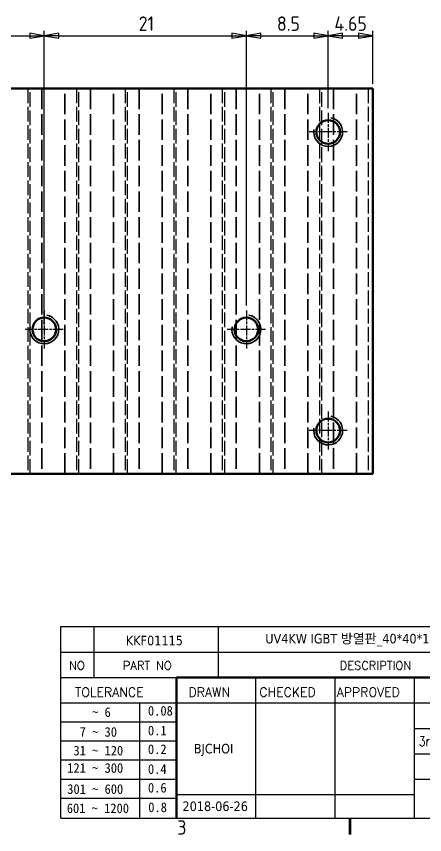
# Model space of a CAD drawing. Header units: millimetres. Extents: x 0 to 210, y 0 to 149.
# Drawn here: x 105.4 to 147.8, y 3.3 to 88.3 of the extents above; entities that cross this region are included whole.
import ezdxf
from ezdxf.enums import TextEntityAlignment as Align

# ---------------------------------------------------------------- set-up
doc = ezdxf.new("R2010")
doc.units = ezdxf.units.MM
doc.header["$LTSCALE"] = 0.5
doc.linetypes.add('CHAIN', pattern=[0.35429999999999995, 0.2362, -0.0295, 0.0591, -0.0295])
doc.linetypes.add('DASHED', pattern=[0.2067, 0.1654, -0.0413])
doc.layers.get('0').update_dxf_attribs({"lineweight": 25})
for name, color, linetype, lineweight in [('가려진 것(ISO)', 5, 'DASHED', 35), ('가려진 좁은 것(ISO)', 5, 'DASHED', 25), ('가시적인 것(ISO)', 7, 'Continuous', 50), ('가시적인 좁은 것(ISO)', 1, 'Continuous', 35), ('경계(ISO)', 7, 'Continuous', 70), ('제목(ISO)', 5, 'Continuous', 50), ('중심 표식(ISO)', 1, 'Continuous', 25), ('치수(ISO)', 7, 'Continuous', 25), ('해치(ISO)', 1, 'Continuous', 18)]:
    doc.layers.add(name, color=color, linetype=linetype, lineweight=lineweight)
doc.styles.add('HAN_291', font='')
doc.styles.add('HAN_370', font='', dxfattribs={"width": 2})
doc.styles.add('ISO ProportionalPSTEK', font='isocp.shx')
doc.styles.add('RC_284', font='ROMANC.shx')
doc.styles.add('RC_287', font='ROMANC.shx')
doc.styles.add('RC_292', font='ROMANC.shx')
doc.styles.add('ROMANT_294', font='romant.shx')
doc.styles.add('텍스트 스타일333', font='ROMANC.shx', dxfattribs={"width": 0.800000011920929})
doc.styles.add('텍스트 스타일359', font='tahoma.ttf')
doc.styles.get('HAN_291').set_extended_font_data('GulimChe')
doc.styles.get('HAN_370').set_extended_font_data('GulimChe')
doc.dimstyles.new('PSTEK', dxfattribs={"dimscale": 0.5, "dimtxt": 3, "dimasz": 3, "dimexe": 1, "dimexo": 1, "dimgap": 1, "dimtad": 1, "dimrnd": 1e-08, "dimdsep": 46, "dimtxsty": 'ISO ProportionalPSTEK', "dimblk": 'Filled-1', "dimcen": 0.09, "dimdle": 10, "dimclrd": 3, "dimclre": 3, "dimclrt": 1, "dimadec": 1, "dimazin": 2, "dimtfac": 1, "dimtmove": 0, "dimatfit": 3, "dimfxl": 0, "dimtolj": 1, "dimlwd": -1, "dimlwe": -1, "dimarcsym": 0})

# ---------------------------------------------------------------- blocks, each defined once
blk = doc.blocks.new('경계 Default Border')
at = {"layer": '경계(ISO)'}
blk.add_line((280, 10), (280, 6.599999666213989), dxfattribs=at)
at = {"layer": '경계(ISO)', "color": 1, "insert": (244.1685395229535, 6.57139439638704), "char_height": 3.00000011920929, "attachment_point": 7, "style": 'ISO ProportionalPSTEK'}
blk.add_mtext('3', dxfattribs=at)
blk = doc.blocks.new('제목 블록 PSTEK')
for color, points in [(252, [(317.2195697678507, 17.0593801673321), (322.0326348870767, 21.62682475217465), (322.2781991042243, 21.94392121864296), (317.0471853425802, 16.97985676345368), (318.7512090904202, 16.1899260703855), (316.0018030350395, 12.71868385740789), (316.3356552234328, 13.00206718743325), (318.9235935156908, 16.2694494742633)]), (5, [(321.6183518841322, 17.4193704504104), (319.5281351041078, 18.24969419629727), (322.4505835294948, 22.02344462252142), (317.2195697678507, 17.0593801673321), (318.9235935156908, 16.2694494742633), (316.1741874603099, 12.79820726128571)]), (1, [(324.4839107253602, 19.60711530335299), (325.2419748254881, 19.60711530335299), (325.2419748254881, 20.25857663940324), (321.2266040451076, 20.25857663940324), (321.2266040451076, 19.60711530335299), (321.9846681452406, 19.60711530335299), (321.9846681452406, 15.3430047401139), (324.4839107253602, 15.3430047401139)]), (252, [(321.9846681452406, 19.60711530335299), (321.4042753185749, 19.60711530335299), (321.4042753185749, 19.45905590879572), (321.9846681452406, 19.45905590879572)]), (252, [(324.6615819988275, 19.45905590879572), (325.4196460989604, 19.45905590879572), (325.4196460989604, 20.11051724484596), (325.2419748254881, 20.11051724484596), (325.2419748254881, 19.60711530335299), (324.4839107253602, 19.60711530335299), (324.4839107253602, 15.3430047401139), (322.1623394187076, 15.3430047401139), (322.1623394187076, 15.19494534555726), (324.6615819988275, 15.19494534555726)]), (1, [(329.2277337269622, 20.25857663940324), (325.65654113025, 20.25857663940324), (325.65654113025, 15.3430047401139), (329.3580259941756, 15.3430047401139), (329.3580259941756, 15.9944660761648), (328.1137701654877, 15.9944660761648), (328.1137701654877, 17.56360607323003), (329.2277337269622, 17.56360607323003), (329.2277337269622, 18.25543873810179), (328.1137701654877, 18.25543873810179), (328.1137701654877, 19.60711530335299), (329.2277337269622, 19.60711530335299)]), (252, [(328.2914414389548, 19.45905590879572), (329.4054050004294, 19.45905590879572), (329.4054050004294, 20.11051724484596), (329.2277337269622, 20.11051724484596), (329.2277337269622, 19.60711530335299), (328.1137701654877, 19.60711530335299), (328.1137701654877, 18.25543873810179), (328.2914414389548, 18.25543873810179)]), (1, [(332.3312149849806, 20.25857663940324), (329.8592894925411, 20.25857663940324), (329.8592894925411, 15.3430047401139), (332.3312149849806, 15.3430047401139), (332.3312149849806, 17.4318630164523), (333.0701931098801, 15.3430047401139), (335.4855464857051, 15.3430047401139), (334.2514536401189, 19.30614745124769), (335.4379594596742, 20.25857663940324), (334.3071782107978, 20.25857663940324), (332.3312149849806, 18.99741471888304)]), (252, [(332.5088862584528, 20.1105172448466), (332.3312149849806, 20.1105172448466), (332.3312149849806, 18.99741471888368), (332.5088862584528, 19.11081371413894)]), (252, [(335.6156307331414, 20.11051724484596), (335.2535118015555, 20.11051724484596), (334.2514536401189, 19.30614745124769), (335.4855464857051, 15.3430047401139), (333.1954852176545, 15.3430047401139), (333.2478643833523, 15.19494534555726), (335.6632177591723, 15.19494534555726), (334.4291249135862, 19.15808805669106)]), (252, [(328.2914414389548, 17.41554667867274), (329.4054050004294, 17.41554667867274), (329.4054050004294, 18.10737934354514), (329.2277337269622, 18.10737934354514), (329.2277337269622, 17.56360607323003), (328.1137701654877, 17.56360607323003), (328.1137701654877, 15.9944660761648), (328.2914414389548, 15.9944660761648)]), (252, [(332.5088862584528, 16.92964231796647), (332.3312149849806, 17.43186301645164), (332.3312149849806, 15.3430047401139), (330.0369607660135, 15.3430047401139), (330.0369607660135, 15.19494534555726), (332.5088862584528, 15.19494534555726)]), (252, [(329.5356972676428, 15.8464066816075), (329.3580259941756, 15.8464066816075), (329.3580259941756, 15.3430047401139), (325.8342124037171, 15.3430047401139), (325.8342124037171, 15.19494534555726), (329.5356972676428, 15.19494534555726)])]:
    blk.add_hatch(color=color).paths.add_polyline_path(points)
h = blk.add_hatch(color=1)
edge = h.paths.add_edge_path(flags=0)
edge.add_line((314.2242174273352, 19.60711530335299), (314.2242174273352, 17.00126995915134))
edge.add_line((314.2242174273352, 17.00126995915134), (314.3485873187598, 17.00126995915134))
edge.add_arc((314.3485873187598, 17.6527312952023), 0.6514613360509371, 270, 360)
edge.add_line((315.0000486548106, 17.6527312952023), (315.0000486548106, 18.95565396730211))
edge.add_arc((314.3485873187598, 18.95565396730212), 0.6514613360508712, 0, 90)
edge.add_line((314.3485873187598, 19.60711530335299), (314.2242174273352, 19.60711530335299))
edge = h.paths.add_edge_path()
edge.add_arc((314.9847713324306, 18.28938669179658), 1.969189947606664, 269.9999999999959, 450)
edge.add_line((314.9847713324306, 20.25857663940318), (311.7664314776902, 20.25857663940324))
edge.add_line((311.7664314776902, 20.25857663940324), (311.7664314776902, 15.3430047401139))
edge.add_line((311.7664314776902, 15.3430047401139), (314.2242174273352, 15.3430047401139))
edge.add_line((314.2242174273352, 15.3430047401139), (314.2242174273352, 16.32019674418991))
edge.add_line((314.2242174273352, 16.32019674418991), (314.9847713324307, 16.32019674418991))
h = blk.add_hatch(color=252)
edge = h.paths.add_edge_path()
edge.add_arc((314.9847713324309, 18.28938669179657), 1.969189947606666, 270, 406.8278729790604)
edge.add_arc((315.1624426058984, 18.1413272972396), 1.969189947606962, -90, 53.560984836317004, ccw=False)
edge.add_line((315.1624426058984, 16.17213734963263), (314.4018887008024, 16.17213734963263))
edge.add_line((314.4018887008024, 16.17213734963263), (314.4018887008024, 15.19494534555726))
edge.add_line((314.4018887008024, 15.19494534555726), (311.9441027511573, 15.19494534555726))
edge.add_line((311.9441027511573, 15.19494534555726), (311.9441027511573, 15.3430047401139))
edge.add_line((311.9441027511573, 15.3430047401139), (314.2242174273352, 15.3430047401139))
edge.add_line((314.2242174273352, 15.3430047401139), (314.2242174273352, 16.32019674418991))
edge.add_line((314.2242174273352, 16.32019674418991), (314.9847713324309, 16.32019674418991))
h = blk.add_hatch(color=252)
edge = h.paths.add_edge_path()
edge.add_line((314.4018887008024, 19.45905590879572), (314.5262585922315, 19.45905590879572))
edge.add_arc((314.5262585922314, 18.80759457274939), 0.6514613360463194, 60.4189348879147, 90.00000000000318, ccw=False)
edge.add_arc((314.3485873187602, 18.95565396730057), 0.6514613360524251, 39.96992292766206, 90.00000000009999)
edge.add_line((314.3485873187591, 19.60711530335307), (314.2242174273352, 19.60711530335298))
edge.add_line((314.2242174273352, 19.60711530335299), (314.2242174273352, 17.00126995915134))
edge.add_line((314.2242174273352, 17.00126995915134), (314.3485873187591, 17.00126995915134))
edge.add_arc((314.3485873187568, 17.652731295233), 0.6514613360816299, 270.0000000002, 274.6930825552478)
edge.add_line((314.4018887008024, 17.0034541317032), (314.4018887008024, 19.45905590879572))
at = {"layer": '해치(ISO)'}
h = blk.add_hatch(color=140, dxfattribs=at)
edge = h.paths.add_edge_path()
edge.add_ellipse((330.3660919371412, 20.15576403068321), major_axis=(9.100907360794343, 0), ratio=0.4069904968023172, start_angle=301.3098473703837, end_angle=507.7436900681698)
edge.add_ellipse((331.5340919371412, 20.4634168429492), major_axis=(-9.82350664112931, 0), ratio=0.3942600559756514, start_angle=111.51207141178469, end_angle=334.47025347086895, ccw=False)
edge.add_line((335.1363447531188, 16.8601935978785), (335.0955236905705, 16.99119398620872))
at = {"color": 180}
for p, q in [((182.475792979055, 11.79100474011392), (182.4757929790549, 51.56524660363496)), ((182.4757929790549, 51.56524660363496), (372.4757929537551, 51.56524660363496)), ((189.2651435055721, 51.56524660363496), (189.2651435055722, 41.00524660363494)), ((215.2152739891528, 41.00524660363494), (215.2152739891528, 51.56524660363496)), ((280.8758854511282, 51.56524660363496), (280.8758854511282, 41.00524660363494)), ((310.0881549537552, 51.56524660363496), (310.0881549537553, 41.00524660363494)), ((316.9044520275131, 51.56524660363496), (316.9044520275127, 41.00524660363494)), ((338.4566026226726, 51.56524660363496), (338.4566026226727, 41.00524660363494)), ((372.4757929537551, 51.56524660363496), (372.4757929537551, 11.79100474011389)), ((182.475792979055, 46.2852466036349), (372.4757929537551, 46.28524660363492)), ((182.475792979055, 41.00524660363493), (206.451475290024, 41.00524660363493)), ((222.9401812389276, 11.79100474011392), (222.9401812389276, 41.00524660363494)), ((239.4288871878316, 11.79100474011392), (239.4288871878316, 41.00524660363494)), ((255.9175931367356, 11.79100474011392), (255.9175931367356, 41.00524660363494)), ((268.6918866058747, 41.00524660363494), (268.6918866058747, 30.44524660363498)), ((280.8758854511282, 41.00524660363494), (280.8758854511282, 25.16524660363502)), ((310.088154953755, 41.00524660363494), (310.088154953755, 11.79100474011392)), ((182.475792979055, 35.72524660363497), (206.451475290024, 35.72524660363497)), ((198.8621818849491, 12.02524660363491), (198.8621818849491, 35.72524660363497)), ((206.451475290024, 35.72524660363497), (372.4757929537551, 35.72524660363497)), ((182.475792979055, 31.77524660363492), (206.451475290024, 31.77524660363492)), ((255.917593136736, 30.44524660363498), (372.4757929537552, 30.44524660363501)), ((182.475792979055, 27.82524660363487), (206.451475290024, 27.82524660363487)), ((182.475792979055, 23.87524660363505), (206.451475290024, 23.87524660363505)), ((255.9175931367359, 25.16524660363502), (372.4757929537552, 25.165246603635)), ((268.6918866058744, 25.16524660363502), (268.6918866058744, 11.79100474011392)), ((182.475792979055, 19.92524660363478), (206.451475290024, 19.92524660363478)), ((255.9175931367359, 19.88524660363481), (310.0881549537553, 19.88524660363481)), ((182.475792979055, 15.97524660363496), (206.451475290024, 15.97524660363496)), ((206.451475290024, 16.74100474011396), (255.9175931367359, 16.74100474011396)), ((182.475792979055, 11.79100474011392), (372.4757929537551, 11.79100474011389))]:
    blk.add_line(p, q, dxfattribs=at)
at = {"color": 7, "linetype": 'Continuous', "lineweight": 25}
blk.add_line((182.4771903250938, 46.27967054998719), (231.7273669611342, 46.27967054998717), dxfattribs=at)
at = {"color": 7, "lineweight": 50}
for p, q in [((206.4514752900237, 11.79100474011392), (206.4514752900237, 41.00524660363494)), ((206.451475290024, 41.00524660363494), (372.4757929537551, 41.00524660363496))]:
    blk.add_line(p, q, dxfattribs=at)
at = {"color": 7}
for p, q in [((322.2781991042243, 21.94392121864296), (317.0471853425802, 16.97985676345368)), ((322.4505835294948, 22.02344462252142), (317.2195697678507, 17.0593801673321)), ((317.2195697678507, 17.0593801673321), (322.0326348870767, 21.62682475217465)), ((319.5281351041078, 18.24969419629727), (322.4505835294948, 22.02344462252142)), ((322.0326348870767, 21.62682475217465), (322.2781991042243, 21.94392121864296)), ((311.7664314776902, 20.25900474011391), (311.7664314776902, 15.34300474011391)), ((314.9847713324309, 20.25857663940324), (311.7664314776902, 20.25857663940324)), ((314.9847713324309, 20.25857663940324), (311.7664314776902, 20.25857663940324)), ((311.7664314776902, 20.25857663940324), (311.7664314776902, 15.3430047401139)), ((314.2242174273352, 17.00126995915134), (314.2242174273352, 19.60711530335299)), ((314.2242174273352, 19.60711530335299), (314.3485873187591, 19.60711530335299)), ((314.3485873187591, 19.60711530335299), (314.2242174273352, 19.60711530335299)), ((314.2242174273352, 19.60711530335299), (314.2242174273352, 17.00126995915134)), ((314.2242174273352, 17.00126995915134), (314.2242174273352, 19.60711530335299)), ((314.2242174273352, 19.60711530335299), (314.3485873187591, 19.60711530335299)), ((314.4018887008024, 19.45905590879572), (314.5262585922314, 19.45905590879572)), ((314.4018887008024, 17.0034541317032), (314.4018887008024, 19.45905590879572)), ((315.0000486548106, 18.95565396730275), (315.0000486548106, 17.65273129520161)), ((315.0000486548106, 18.95565396730275), (315.0000486548106, 17.65273129520161)), ((325.2419748254881, 20.25857663940324), (321.2266040451076, 20.25857663940324)), ((321.2266040451076, 20.25857663940324), (321.2266040451076, 19.60711530335299)), ((325.2419748254881, 20.25857663940324), (321.2266040451076, 20.25857663940324)), ((321.2266040451076, 20.25857663940324), (321.2266040451076, 19.60711530335299)), ((321.2266040451076, 19.60711530335299), (321.9846681452406, 19.60711530335299)), ((321.2266040451076, 19.60711530335299), (321.9846681452406, 19.60711530335299)), ((321.4042753185749, 19.60711530335299), (321.4042753185749, 19.45905590879572)), ((321.9846681452406, 19.60711530335299), (321.4042753185749, 19.60711530335299)), ((321.4042753185749, 19.45905590879572), (321.9846681452406, 19.45905590879572)), ((321.9846681452406, 19.60711530335299), (321.9846681452406, 15.3430047401139)), ((321.9846681452406, 19.45905590879572), (321.9846681452406, 19.60711530335299)), ((321.9846681452406, 19.60711530335299), (321.9846681452406, 15.3430047401139)), ((324.4839107253602, 19.60711530335299), (325.2419748254881, 19.60711530335299)), ((324.4839107253602, 15.3430047401139), (324.4839107253602, 19.60711530335299)), ((325.2419748254881, 19.60711530335299), (324.4839107253602, 19.60711530335299)), ((324.4839107253602, 19.60711530335299), (324.4839107253602, 15.3430047401139)), ((324.4839107253602, 19.60711530335299), (325.2419748254881, 19.60711530335299)), ((324.4839107253602, 15.3430047401139), (324.4839107253602, 19.60711530335299)), ((324.6615819988275, 19.45905590879572), (325.4196460989604, 19.45905590879572)), ((324.6615819988275, 15.19494534555726), (324.6615819988275, 19.45905590879572)), ((325.2419748254881, 19.60711530335299), (325.2419748254881, 20.25857663940324)), ((325.2419748254881, 19.60711530335299), (325.2419748254881, 20.25857663940324)), ((325.4196460989604, 20.11051724484596), (325.2419748254881, 20.11051724484596)), ((325.2419748254881, 20.11051724484596), (325.2419748254881, 19.60711530335299)), ((325.4196460989604, 19.45905590879572), (325.4196460989604, 20.11051724484596)), ((329.2277337269622, 20.25857663940324), (325.65654113025, 20.25857663940324)), ((325.65654113025, 20.25857663940324), (325.65654113025, 15.3430047401139)), ((325.65654113025, 20.25857663940324), (325.65654113025, 15.3430047401139)), ((329.2277337269622, 20.25857663940324), (325.65654113025, 20.25857663940324)), ((328.1137701654877, 18.25543873810179), (328.1137701654877, 19.60711530335299)), ((328.1137701654877, 19.60711530335299), (329.2277337269622, 19.60711530335299)), ((329.2277337269622, 19.60711530335299), (328.1137701654877, 19.60711530335299)), ((328.1137701654877, 19.60711530335299), (328.1137701654877, 18.25543873810179)), ((328.1137701654877, 18.25543873810179), (328.1137701654877, 19.60711530335299)), ((328.1137701654877, 19.60711530335299), (329.2277337269622, 19.60711530335299)), ((328.2914414389548, 18.25543873810179), (328.2914414389548, 19.45905590879572)), ((328.2914414389548, 19.45905590879572), (329.4054050004294, 19.45905590879572)), ((329.2277337269622, 19.60711530335299), (329.2277337269622, 20.25857663940324)), ((329.2277337269622, 19.60711530335299), (329.2277337269622, 20.25857663940324)), ((329.4054050004294, 20.11051724484596), (329.2277337269622, 20.11051724484596)), ((329.2277337269622, 20.11051724484596), (329.2277337269622, 19.60711530335299)), ((329.4054050004294, 19.45905590879572), (329.4054050004294, 20.11051724484596)), ((332.3312149849806, 20.25857663940324), (329.8592894925411, 20.25857663940324)), ((329.8592894925411, 20.25857663940324), (329.8592894925411, 15.3430047401139)), ((329.8592894925411, 20.25857663940324), (329.8592894925411, 15.3430047401139)), ((332.3312149849806, 20.25857663940324), (329.8592894925411, 20.25857663940324)), ((334.3071782107978, 20.25857663940324), (332.3312149849806, 18.99741471888304)), ((332.3312149849806, 18.99741471888304), (332.3312149849806, 20.25857663940324)), ((334.3071782107978, 20.25857663940324), (332.3312149849806, 18.99741471888304)), ((332.3312149849806, 18.99741471888304), (332.3312149849806, 20.25857663940324)), ((332.5088862584528, 20.1105172448466), (332.3312149849806, 20.1105172448466)), ((332.3312149849806, 20.1105172448466), (332.3312149849806, 18.99741471888368)), ((332.3312149849806, 18.99741471888368), (332.5088862584528, 19.11081371413894)), ((332.5088862584528, 19.11081371413894), (332.5088862584528, 20.1105172448466)), ((334.2514536401189, 19.30614745124769), (335.4379594596742, 20.25857663940324)), ((334.2514536401189, 19.30614745124769), (335.4379594596742, 20.25857663940324)), ((335.2535118015555, 20.11051724484596), (334.2514536401189, 19.30614745124769)), ((335.4855464857051, 15.3430047401139), (334.2514536401189, 19.30614745124769)), ((334.2514536401189, 19.30614745124769), (335.4855464857051, 15.3430047401139)), ((335.4855464857051, 15.3430047401139), (334.2514536401189, 19.30614745124769)), ((335.4379594596742, 20.25857663940324), (334.3071782107978, 20.25857663940324)), ((335.4379594596742, 20.25857663940324), (334.3071782107978, 20.25857663940324)), ((334.4291249135862, 19.15808805669104), (335.6156307331414, 20.11051724484596)), ((335.6632177591723, 15.19494534555726), (334.4291249135862, 19.15808805669104)), ((335.6156307331414, 20.11051724484596), (335.2535118015555, 20.11051724484596)), ((314.3485873187591, 17.00126995915134), (314.2242174273352, 17.00126995915134)), ((314.2242174273352, 17.00126995915134), (314.3485873187591, 17.00126995915134)), ((314.3485873187591, 17.00126995915134), (314.2242174273352, 17.00126995915134)), ((316.1741874603099, 12.79820726128571), (321.6183518841322, 17.4193704504104)), ((318.9235935156908, 16.2694494742633), (317.2195697678507, 17.0593801673321)), ((317.2195697678507, 17.0593801673321), (318.9235935156908, 16.2694494742633)), ((321.6183518841322, 17.4193704504104), (319.5281351041078, 18.24969419629727)), ((329.2277337269622, 18.25543873810179), (328.1137701654877, 18.25543873810179)), ((328.1137701654877, 18.25543873810179), (328.2914414389548, 18.25543873810179)), ((329.2277337269622, 18.25543873810179), (328.1137701654877, 18.25543873810179)), ((328.1137701654877, 17.56360607323003), (329.2277337269622, 17.56360607323003)), ((328.1137701654877, 15.9944660761648), (328.1137701654877, 17.56360607323003)), ((329.2277337269622, 17.56360607323003), (328.1137701654877, 17.56360607323003)), ((328.1137701654877, 17.56360607323003), (328.1137701654877, 15.9944660761648)), ((328.1137701654877, 17.56360607323003), (329.2277337269622, 17.56360607323003)), ((328.1137701654877, 15.9944660761648), (328.1137701654877, 17.56360607323003)), ((328.2914414389548, 15.9944660761648), (328.2914414389548, 17.41554667867274)), ((328.2914414389548, 17.41554667867274), (329.4054050004294, 17.41554667867274)), ((329.2277337269622, 17.56360607323003), (329.2277337269622, 18.25543873810179)), ((329.2277337269622, 17.56360607323003), (329.2277337269622, 18.25543873810179)), ((329.4054050004294, 18.10737934354514), (329.2277337269622, 18.10737934354514)), ((329.2277337269622, 18.10737934354514), (329.2277337269622, 17.56360607323003)), ((329.4054050004294, 17.41554667867274), (329.4054050004294, 18.10737934354514)), ((332.3312149849806, 17.4318630164523), (333.0701931098801, 15.3430047401139)), ((332.3312149849806, 15.3430047401139), (332.3312149849806, 17.4318630164523)), ((332.5088862584528, 16.92964231796647), (332.3312149849806, 17.43186301645164)), ((332.3312149849806, 17.43186301645164), (332.3312149849806, 15.3430047401139)), ((332.3312149849806, 17.4318630164523), (333.0701931098801, 15.3430047401139)), ((332.3312149849806, 15.3430047401139), (332.3312149849806, 17.4318630164523)), ((345.0447381189468, 17.50375595811051), (344.9867755289346, 17.689895936919)), ((311.7664314776902, 15.3430047401139), (314.2242174273352, 15.3430047401139)), ((311.7664314776902, 15.3430047401139), (314.2242174273352, 15.3430047401139)), ((314.2242174273352, 15.3430047401139), (311.9441027511573, 15.3430047401139)), ((311.9441027511573, 15.3430047401139), (311.9441027511573, 15.19494534555726)), ((314.2242174273352, 16.32019674418991), (314.9847713324309, 16.32019674418991)), ((314.2242174273352, 15.3430047401139), (314.2242174273352, 16.32019674418991)), ((314.9847713324309, 16.32019674418991), (314.2242174273352, 16.32019674418991)), ((314.2242174273352, 16.32019674418991), (314.2242174273352, 15.3430047401139)), ((314.2242174273352, 16.32019674418991), (314.9847713324309, 16.32019674418991)), ((314.2242174273352, 15.3430047401139), (314.2242174273352, 16.32019674418991)), ((314.4018887008024, 16.17213734963263), (315.162442605898, 16.17213734963263)), ((314.4018887008024, 15.19494534555726), (314.4018887008024, 16.17213734963263)), ((318.7512090904202, 16.1899260703855), (316.0018030350395, 12.71868385740789)), ((318.9235935156908, 16.2694494742633), (316.1741874603099, 12.79820726128571)), ((316.3356552234328, 13.00206718743325), (318.9235935156908, 16.2694494742633)), ((317.0471853425802, 16.97985676345368), (318.7512090904202, 16.1899260703855)), ((321.9846681452406, 15.3430047401139), (324.4839107253602, 15.3430047401139)), ((321.9846681452406, 15.3430047401139), (324.4839107253602, 15.3430047401139)), ((324.4839107253602, 15.3430047401139), (322.1623394187076, 15.3430047401139)), ((322.1623394187076, 15.3430047401139), (322.1623394187076, 15.19494534555726)), ((325.65654113025, 15.3430047401139), (329.3580259941756, 15.3430047401139)), ((325.65654113025, 15.3430047401139), (329.3580259941756, 15.3430047401139)), ((329.3580259941756, 15.3430047401139), (325.8342124037171, 15.3430047401139)), ((325.8342124037171, 15.3430047401139), (325.8342124037171, 15.19494534555726)), ((329.3580259941756, 15.9944660761648), (328.1137701654877, 15.9944660761648)), ((328.1137701654877, 15.9944660761648), (328.2914414389548, 15.9944660761648)), ((329.3580259941756, 15.9944660761648), (328.1137701654877, 15.9944660761648)), ((329.3580259941756, 15.3430047401139), (329.3580259941756, 15.9944660761648)), ((329.3580259941756, 15.3430047401139), (329.3580259941756, 15.9944660761648)), ((329.5356972676428, 15.8464066816075), (329.3580259941756, 15.8464066816075)), ((329.3580259941756, 15.8464066816075), (329.3580259941756, 15.3430047401139)), ((329.5356972676428, 15.19494534555726), (329.5356972676428, 15.8464066816075)), ((329.8592894925411, 15.3430047401139), (332.3312149849806, 15.3430047401139)), ((329.8592894925411, 15.3430047401139), (332.3312149849806, 15.3430047401139)), ((332.3312149849806, 15.3430047401139), (330.0369607660135, 15.3430047401139)), ((330.0369607660135, 15.3430047401139), (330.0369607660135, 15.19494534555726)), ((332.5088862584528, 15.19494534555726), (332.5088862584528, 16.92964231796647)), ((333.0701931098801, 15.3430047401139), (335.4855464857051, 15.3430047401139)), ((333.0701931098801, 15.3430047401139), (335.4855464857051, 15.3430047401139)), ((335.4855464857051, 15.3430047401139), (333.1954852176545, 15.3430047401139)), ((333.1954852176545, 15.3430047401139), (333.2478643833523, 15.19494534555726)), ((311.9441027511573, 15.19494534555726), (314.4018887008024, 15.19494534555726)), ((322.1623394187076, 15.19494534555726), (324.6615819988275, 15.19494534555726)), ((325.8342124037171, 15.19494534555726), (329.5356972676428, 15.19494534555726)), ((330.0369607660135, 15.19494534555726), (332.5088862584528, 15.19494534555726)), ((333.2478643833523, 15.19494534555726), (335.6632177591723, 15.19494534555726)), ((316.0018030350395, 12.71868385740789), (316.3356552234328, 13.00206718743325))]:
    blk.add_line(p, q, dxfattribs=at)
at = {"color": 5}
for p, q in [((322.4505835294948, 22.02344462252142), (317.2195697678507, 17.0593801673321)), ((319.5281351041078, 18.24969419629727), (322.4505835294948, 22.02344462252142)), ((316.1741874603099, 12.79820726128571), (321.6183518841322, 17.4193704504104)), ((317.2195697678507, 17.0593801673321), (318.9235935156908, 16.2694494742633)), ((321.6183518841322, 17.4193704504104), (319.5281351041078, 18.24969419629727)), ((318.9235935156908, 16.2694494742633), (316.1741874603099, 12.79820726128571))]:
    blk.add_line(p, q, dxfattribs=at)
at = {"color": 1}
for p, q in [((314.9847713324309, 20.25857663940324), (311.7664314776902, 20.25857663940324)), ((311.7664314776902, 20.25857663940324), (311.7664314776902, 15.3430047401139)), ((314.2242174273352, 17.00126995915134), (314.2242174273352, 19.60711530335299)), ((314.2242174273352, 19.60711530335299), (314.3485873187591, 19.60711530335299)), ((315.0000486548106, 18.95565396730275), (315.0000486548106, 17.65273129520161)), ((325.2419748254881, 20.25857663940324), (321.2266040451076, 20.25857663940324)), ((321.2266040451076, 20.25857663940324), (321.2266040451076, 19.60711530335299)), ((321.2266040451076, 19.60711530335299), (321.9846681452406, 19.60711530335299)), ((321.9846681452406, 19.60711530335299), (321.9846681452406, 15.3430047401139)), ((324.4839107253602, 19.60711530335299), (325.2419748254881, 19.60711530335299)), ((324.4839107253602, 15.3430047401139), (324.4839107253602, 19.60711530335299)), ((325.2419748254881, 19.60711530335299), (325.2419748254881, 20.25857663940324)), ((329.2277337269622, 20.25857663940324), (325.65654113025, 20.25857663940324)), ((325.65654113025, 20.25857663940324), (325.65654113025, 15.3430047401139)), ((328.1137701654877, 18.25543873810179), (328.1137701654877, 19.60711530335299)), ((328.1137701654877, 19.60711530335299), (329.2277337269622, 19.60711530335299)), ((329.2277337269622, 19.60711530335299), (329.2277337269622, 20.25857663940324)), ((332.3312149849806, 20.25857663940324), (329.8592894925411, 20.25857663940324)), ((329.8592894925411, 20.25857663940324), (329.8592894925411, 15.3430047401139)), ((334.3071782107978, 20.25857663940324), (332.3312149849806, 18.99741471888304)), ((332.3312149849806, 18.99741471888304), (332.3312149849806, 20.25857663940324)), ((334.2514536401189, 19.30614745124769), (335.4379594596742, 20.25857663940324)), ((335.4855464857051, 15.3430047401139), (334.2514536401189, 19.30614745124769)), ((335.4379594596742, 20.25857663940324), (334.3071782107978, 20.25857663940324)), ((314.3485873187591, 17.00126995915134), (314.2242174273352, 17.00126995915134)), ((329.2277337269622, 18.25543873810179), (328.1137701654877, 18.25543873810179)), ((328.1137701654877, 17.56360607323003), (329.2277337269622, 17.56360607323003)), ((328.1137701654877, 15.9944660761648), (328.1137701654877, 17.56360607323003)), ((329.2277337269622, 17.56360607323003), (329.2277337269622, 18.25543873810179)), ((332.3312149849806, 17.4318630164523), (333.0701931098801, 15.3430047401139)), ((332.3312149849806, 15.3430047401139), (332.3312149849806, 17.4318630164523)), ((311.7664314776902, 15.3430047401139), (314.2242174273352, 15.3430047401139)), ((314.2242174273352, 16.32019674418991), (314.9847713324309, 16.32019674418991)), ((314.2242174273352, 15.3430047401139), (314.2242174273352, 16.32019674418991)), ((321.9846681452406, 15.3430047401139), (324.4839107253602, 15.3430047401139)), ((325.65654113025, 15.3430047401139), (329.3580259941756, 15.3430047401139)), ((329.3580259941756, 15.9944660761648), (328.1137701654877, 15.9944660761648)), ((329.3580259941756, 15.3430047401139), (329.3580259941756, 15.9944660761648)), ((329.8592894925411, 15.3430047401139), (332.3312149849806, 15.3430047401139)), ((333.0701931098801, 15.3430047401139), (335.4855464857051, 15.3430047401139))]:
    blk.add_line(p, q, dxfattribs=at)
at = {"color": 7}
for centre, radius, start, end in [((314.3485873187598, 18.95565396730211), 0.6514613360508712, 0, 90), ((314.3485873187602, 18.95565396730057), 0.6514613360524251, 39.96992292766117, 90), ((314.3485873187598, 18.95565396730212), 0.6514613360508712, 0, 90), ((314.5262585922314, 18.80759457274939), 0.6514613360463193, 60.41893488791137, 90), ((314.9847713324309, 18.28938669179658), 1.969189947606665, 270, 90), ((314.9847713324309, 18.28938669179658), 1.969189947606665, 270, 90), ((314.9847713324307, 18.2893866917965), 1.969189947606594, 270, 46.82787297909833), ((315.1624426058984, 18.1413272972396), 1.969189947606961, 270, 53.56098483636067), ((314.3485873187597, 17.65273129520228), 0.6514613360509381, 270, 0), ((314.3485873187598, 17.6527312952023), 0.6514613360509381, 270, 0), ((314.3485873187568, 17.652731295233), 0.6514613360816299, 270, 274.6930825552478)]:
    blk.add_arc(centre, radius, start, end, dxfattribs=at)
at = {"color": 1}
for centre, radius, start, end in [((314.3485873187598, 18.95565396730211), 0.6514613360508712, 0, 90), ((314.9847713324309, 18.28938669179657), 1.969189947606665, 270, 90), ((314.3485873187598, 17.6527312952023), 0.6514613360509381, 270, 0)]:
    blk.add_arc(centre, radius, start, end, dxfattribs=at)
at = {"layer": '제목(ISO)'}
for p, q in [((322.2781991042243, 21.94392121864296), (317.0471853425802, 16.97985676345368)), ((322.4505835294948, 22.02344462252142), (317.2195697678507, 17.0593801673321)), ((317.2195697678507, 17.0593801673321), (322.0326348870767, 21.62682475217465)), ((319.5281351041078, 18.24969419629727), (322.4505835294948, 22.02344462252142)), ((322.0326348870767, 21.62682475217465), (322.2781991042243, 21.94392121864296)), ((314.9847713324306, 20.25857663940324), (311.7664314776902, 20.25857663940324)), ((311.7664314776902, 20.25857663940324), (311.7664314776902, 15.3430047401139)), ((314.2242174273352, 17.00126995915134), (314.2242174273352, 19.60711530335299)), ((314.2242174273352, 19.60711530335299), (314.3485873187598, 19.60711530335299)), ((314.3485873187591, 19.60711530335299), (314.2242174273352, 19.60711530335299)), ((314.2242174273352, 19.60711530335299), (314.2242174273352, 17.00126995915134)), ((314.4018887008024, 19.45905590879572), (314.5262585922314, 19.45905590879572)), ((314.4018887008024, 17.0034541317032), (314.4018887008024, 19.45905590879572)), ((315.0000486548106, 18.95565396730211), (315.0000486548106, 17.6527312952023)), ((325.2419748254881, 20.25857663940324), (321.2266040451076, 20.25857663940324)), ((321.2266040451076, 20.25857663940324), (321.2266040451076, 19.60711530335299)), ((321.2266040451076, 19.60711530335299), (321.9846681452406, 19.60711530335299)), ((321.9846681452406, 19.60711530335299), (321.4042753185749, 19.60711530335299)), ((321.4042753185749, 19.60711530335299), (321.4042753185749, 19.45905590879572)), ((321.4042753185749, 19.45905590879572), (321.9846681452406, 19.45905590879572)), ((321.9846681452406, 19.60711530335299), (321.9846681452406, 15.3430047401139)), ((321.9846681452406, 19.45905590879572), (321.9846681452406, 19.60711530335299)), ((324.4839107253602, 19.60711530335299), (325.2419748254881, 19.60711530335299)), ((324.4839107253602, 15.3430047401139), (324.4839107253602, 19.60711530335299)), ((325.2419748254881, 19.60711530335299), (324.4839107253602, 19.60711530335299)), ((324.4839107253602, 19.60711530335299), (324.4839107253602, 15.3430047401139)), ((324.6615819988275, 19.45905590879572), (325.4196460989604, 19.45905590879572)), ((324.6615819988275, 15.19494534555726), (324.6615819988275, 19.45905590879572)), ((325.2419748254881, 19.60711530335299), (325.2419748254881, 20.25857663940324)), ((325.4196460989604, 20.11051724484596), (325.2419748254881, 20.11051724484596)), ((325.2419748254881, 20.11051724484596), (325.2419748254881, 19.60711530335299)), ((325.4196460989604, 19.45905590879572), (325.4196460989604, 20.11051724484596)), ((329.2277337269622, 20.25857663940324), (325.65654113025, 20.25857663940324)), ((325.65654113025, 20.25857663940324), (325.65654113025, 15.3430047401139)), ((328.1137701654877, 18.25543873810179), (328.1137701654877, 19.60711530335299)), ((328.1137701654877, 19.60711530335299), (329.2277337269622, 19.60711530335299)), ((329.2277337269622, 19.60711530335299), (328.1137701654877, 19.60711530335299)), ((328.1137701654877, 19.60711530335299), (328.1137701654877, 18.25543873810179)), ((328.2914414389548, 19.45905590879572), (329.4054050004294, 19.45905590879572)), ((328.2914414389548, 18.25543873810179), (328.2914414389548, 19.45905590879572)), ((329.2277337269622, 19.60711530335299), (329.2277337269622, 20.25857663940324)), ((329.4054050004294, 20.11051724484596), (329.2277337269622, 20.11051724484596)), ((329.2277337269622, 20.11051724484596), (329.2277337269622, 19.60711530335299)), ((329.4054050004294, 19.45905590879572), (329.4054050004294, 20.11051724484596)), ((332.3312149849806, 20.25857663940324), (329.8592894925411, 20.25857663940324)), ((329.8592894925411, 20.25857663940324), (329.8592894925411, 15.3430047401139)), ((334.3071782107978, 20.25857663940324), (332.3312149849806, 18.99741471888304)), ((332.3312149849806, 18.99741471888304), (332.3312149849806, 20.25857663940324)), ((332.5088862584528, 20.1105172448466), (332.3312149849806, 20.1105172448466)), ((332.3312149849806, 20.1105172448466), (332.3312149849806, 18.99741471888368)), ((332.3312149849806, 18.99741471888368), (332.5088862584528, 19.11081371413894)), ((332.5088862584528, 19.11081371413894), (332.5088862584528, 20.1105172448466)), ((334.2514536401189, 19.30614745124769), (335.4379594596742, 20.25857663940324)), ((335.2535118015555, 20.11051724484596), (334.2514536401189, 19.30614745124769)), ((335.4855464857051, 15.3430047401139), (334.2514536401189, 19.30614745124769)), ((334.2514536401189, 19.30614745124769), (335.4855464857051, 15.3430047401139)), ((335.4379594596742, 20.25857663940324), (334.3071782107978, 20.25857663940324)), ((334.4291249135862, 19.15808805669106), (335.6156307331414, 20.11051724484596)), ((335.6632177591723, 15.19494534555726), (334.4291249135862, 19.15808805669106)), ((335.6156307331414, 20.11051724484596), (335.2535118015555, 20.11051724484596)), ((314.3485873187598, 17.00126995915134), (314.2242174273352, 17.00126995915134)), ((314.2242174273352, 17.00126995915134), (314.3485873187591, 17.00126995915134)), ((316.1741874603099, 12.79820726128571), (321.6183518841322, 17.4193704504104)), ((317.2195697678507, 17.0593801673321), (318.9235935156908, 16.2694494742633)), ((318.9235935156908, 16.2694494742633), (317.2195697678507, 17.0593801673321)), ((321.6183518841322, 17.4193704504104), (319.5281351041078, 18.24969419629727)), ((329.2277337269622, 18.25543873810179), (328.1137701654877, 18.25543873810179)), ((328.1137701654877, 18.25543873810179), (328.2914414389548, 18.25543873810179)), ((328.1137701654877, 15.9944660761648), (328.1137701654877, 17.56360607323003)), ((328.1137701654877, 17.56360607323003), (329.2277337269622, 17.56360607323003)), ((329.2277337269622, 17.56360607323003), (328.1137701654877, 17.56360607323003)), ((328.1137701654877, 17.56360607323003), (328.1137701654877, 15.9944660761648)), ((328.2914414389548, 17.41554667867274), (329.4054050004294, 17.41554667867274)), ((328.2914414389548, 15.9944660761648), (328.2914414389548, 17.41554667867274)), ((329.2277337269622, 17.56360607323003), (329.2277337269622, 18.25543873810179)), ((329.4054050004294, 18.10737934354514), (329.2277337269622, 18.10737934354514)), ((329.2277337269622, 18.10737934354514), (329.2277337269622, 17.56360607323003)), ((329.4054050004294, 17.41554667867274), (329.4054050004294, 18.10737934354514)), ((332.3312149849806, 15.3430047401139), (332.3312149849806, 17.4318630164523)), ((332.3312149849806, 17.4318630164523), (333.0701931098801, 15.3430047401139)), ((332.5088862584528, 16.92964231796647), (332.3312149849806, 17.43186301645164)), ((332.3312149849806, 17.43186301645164), (332.3312149849806, 15.3430047401139)), ((311.7664314776902, 15.3430047401139), (314.2242174273352, 15.3430047401139)), ((314.2242174273352, 15.3430047401139), (311.9441027511573, 15.3430047401139)), ((311.9441027511573, 15.3430047401139), (311.9441027511573, 15.19494534555726)), ((314.2242174273352, 15.3430047401139), (314.2242174273352, 16.32019674418991)), ((314.2242174273352, 16.32019674418991), (314.9847713324307, 16.32019674418991)), ((314.9847713324309, 16.32019674418991), (314.2242174273352, 16.32019674418991)), ((314.2242174273352, 16.32019674418991), (314.2242174273352, 15.3430047401139)), ((314.4018887008024, 15.19494534555726), (314.4018887008024, 16.17213734963263)), ((314.4018887008024, 16.17213734963263), (315.1624426058984, 16.17213734963263)), ((318.7512090904202, 16.1899260703855), (316.0018030350395, 12.71868385740789)), ((318.9235935156908, 16.2694494742633), (316.1741874603099, 12.79820726128571)), ((316.3356552234328, 13.00206718743325), (318.9235935156908, 16.2694494742633)), ((317.0471853425802, 16.97985676345368), (318.7512090904202, 16.1899260703855)), ((321.9846681452406, 15.3430047401139), (324.4839107253602, 15.3430047401139)), ((324.4839107253602, 15.3430047401139), (322.1623394187076, 15.3430047401139)), ((322.1623394187076, 15.3430047401139), (322.1623394187076, 15.19494534555726)), ((325.65654113025, 15.3430047401139), (329.3580259941756, 15.3430047401139)), ((329.3580259941756, 15.3430047401139), (325.8342124037171, 15.3430047401139)), ((325.8342124037171, 15.3430047401139), (325.8342124037171, 15.19494534555726)), ((329.3580259941756, 15.9944660761648), (328.1137701654877, 15.9944660761648)), ((328.1137701654877, 15.9944660761648), (328.2914414389548, 15.9944660761648)), ((329.3580259941756, 15.3430047401139), (329.3580259941756, 15.9944660761648)), ((329.5356972676428, 15.8464066816075), (329.3580259941756, 15.8464066816075)), ((329.3580259941756, 15.8464066816075), (329.3580259941756, 15.3430047401139)), ((329.5356972676428, 15.19494534555726), (329.5356972676428, 15.8464066816075)), ((329.8592894925411, 15.3430047401139), (332.3312149849806, 15.3430047401139)), ((332.3312149849806, 15.3430047401139), (330.0369607660135, 15.3430047401139)), ((330.0369607660135, 15.3430047401139), (330.0369607660135, 15.19494534555726)), ((332.5088862584528, 15.19494534555726), (332.5088862584528, 16.92964231796647)), ((333.0701931098801, 15.3430047401139), (335.4855464857051, 15.3430047401139)), ((335.4855464857051, 15.3430047401139), (333.1954852176545, 15.3430047401139)), ((333.1954852176545, 15.3430047401139), (333.2478643833523, 15.19494534555726)), ((311.9441027511573, 15.19494534555726), (314.4018887008024, 15.19494534555726)), ((322.1623394187076, 15.19494534555726), (324.6615819988275, 15.19494534555726)), ((325.8342124037171, 15.19494534555726), (329.5356972676428, 15.19494534555726)), ((330.0369607660135, 15.19494534555726), (332.5088862584528, 15.19494534555726)), ((333.2478643833523, 15.19494534555726), (335.6632177591723, 15.19494534555726)), ((316.0018030350395, 12.71868385740789), (316.3356552234328, 13.00206718743325))]:
    blk.add_line(p, q, dxfattribs=at)
at = {"layer": '제목(ISO)', "color": 4}
blk.add_line((335.1363447531188, 16.8601935978785), (335.0955236905705, 16.99119398620872), dxfattribs=at)
at = {"layer": '제목(ISO)'}
for centre, radius, start, end in [((314.3485873187598, 18.95565396730212), 0.6514613360508712, 0, 90), ((314.3485873187602, 18.95565396730057), 0.6514613360524251, 39.96992292766117, 90), ((314.5262585922314, 18.80759457274939), 0.6514613360463193, 60.41893488791137, 90), ((314.9847713324306, 18.28938669179658), 1.969189947606664, 46.82787297909431, 90), ((314.9847713324307, 18.2893866917965), 1.969189947606594, 270, 46.82787297909833), ((314.9847713324309, 18.28938669179657), 1.969189947606666, 270, 46.8278729790603), ((315.1624426058984, 18.1413272972396), 1.969189947606962, 270, 53.56098483631701), ((314.3485873187598, 17.6527312952023), 0.6514613360509371, 270, 0), ((314.3485873187568, 17.652731295233), 0.6514613360816299, 270, 274.6930825552478)]:
    blk.add_arc(centre, radius, start, end, dxfattribs=at)
at = {"layer": '제목(ISO)', "color": 4}
for centre, major_axis, ratio, start_param, end_param in [((331.5340919371412, 20.4634168429492), (9.82350664112931, 0), 0.3942600559756514, 5.087845455444478, 8.97919982663645), ((330.3660919371412, 20.15576403068321), (9.100907360794343, 0), 0.4069904968023172, 5.258848905294775, 8.861799147915196)]:
    blk.add_ellipse(centre, major_axis=major_axis, ratio=ratio, start_param=start_param, end_param=end_param, dxfattribs=at)
at = {"color": 7}
for s, height, style, p in [('NO', 1.742399930953979, 'RC_284', (184.135398793432, 42.62317362549192)), ('PART NO', 1.742399930953979, 'RC_284', (195.3359407378685, 42.62317362549192)), ('DESCRIPTION', 1.742399930953979, 'RC_284', (240.4025565652523, 42.62317362549192)), ("Q'TY", 1.742399930953979, 'RC_284', (310.1440786515383, 42.62317362549192)), ('COLOR/FINISH', 1.742399930953979, 'RC_284', (317.7725341324144, 42.62317362549192)), ('REMARK', 1.742399930953979, 'RC_284', (348.346649953877, 42.62317362549192)), ('UNIT', 1.742399930953979, 'RC_284', (259.1652673287452, 37.34317362549218)), ('SCALE', 1.742399930953979, 'RC_284', (270.2934779252897, 37.34317362549218)), ('MODEL NAME', 2.178000062704086, 'RC_292', (284.096330289083, 37.25462520371384)), (' TOLERANCE', 1.899999976158142, 'RC_287', (184.0872874387979, 37.00893196870329)), ('DRAWN', 1.899999976158142, 'RC_287', (208.9766620976279, 37.00893196870329)), ('CHECKED', 1.899999976158142, 'RC_287', (223.6856844514997, 37.00893196870329)), ('APPROVED', 1.899999976158142, 'RC_287', (239.7795453577791, 37.00893196870329)), ('    ~ 6', 2.000000029802322, 'HAN_291', (183.7721304966814, 32.8176515608431)), ('0.08', 2.000000029802322, 'HAN_291', (200.5467345600617, 33.09873600004101)), ('PART NAME', 2.178000062704086, 'RC_292', (285.1416959765849, 32.03045329421792)), ('mm', 1.742399930953979, 'RC_284', (259.6505418159997, 32.3543089683787)), ('  7 ~ 30', 2.000000029802322, 'HAN_291', (183.7721304966814, 28.70538114822415)), ('0.1', 2.000000029802322, 'HAN_291', (200.5467345600617, 28.98646558742206)), (' DWG NO.', 2.178000062704086, 'RC_292', (284.8124284083233, 26.75045329421772)), (' 31 ~ 120', 2.000000029802322, 'HAN_291', (183.7721304966814, 24.82628181916237)), ('0.2', 2.000000029802322, 'HAN_291', (200.5467345600617, 25.10736625836028)), ('121 ~ 300', 2.000000029802322, 'HAN_291', (183.7721304966814, 21.21401206133254)), ('0.4', 2.000000029802322, 'HAN_291', (200.5467345600617, 20.99509650053045)), ('SIZE', 1.742399930953979, 'RC_284', (259.1652673287452, 21.69497768947366)), ('REFERENCE', 2.178000062704086, 'RC_292', (278.2741065029841, 21.43214925458022)), ('301 ~ 600', 2.000000029802322, 'HAN_291', (183.7721304966814, 16.83491273227077)), ('0.6', 2.000000029802322, 'HAN_291', (200.5467345600617, 17.11599717146868)), ('601 ~ 1200', 2.000000029802322, 'HAN_291', (183.6802025156883, 12.84759660881125)), ('0.8', 2.000000029802322, 'HAN_291', (200.6097246063884, 13.05732192299702))]:
    blk.add_text(s, height=height, dxfattribs=dict(at, style=style)).set_placement(p)
at = {"color": 7, "style": 'RC_284'}
blk.add_text('MATERIAL', height=1.742399930953979, dxfattribs=at).set_placement((295.4820202024417, 43.64524660363492), align=Align.MIDDLE_CENTER)
at = {"color": 7, "style": '텍스트 스타일333', "width": 0.7999999523162842}
blk.add_text('N/S', height=2.000000029802322, dxfattribs=at).set_placement((274.7838860285014, 33.08524660363496), align=Align.MIDDLE_CENTER)
blk.add_text('3rd ANGLE PROJ.', height=2.000000029802322, dxfattribs=at).set_placement((256.8430306642954, 26.76148381654429))
at = {"style": 'ROMANT_294'}
for s, p in [('POWER', (342.82727231297, 20.97115304607566)), ('SYSTEM', (342.82727231297, 17.3284636719184)), ('TECHNOLOGY', (342.82727231297, 13.57194088644453))]:
    blk.add_text(s, height=2.700000107288361, dxfattribs=at).set_placement(p)
at = {"color": 7, "insert": (320.8519732224835, 14.21236326823155), "char_height": 1.400000005960464, "attachment_point": 1, "line_spacing_factor": 0.3319999873638153, "style": 'HAN_370'}
blk.add_mtext('\\fHY견고딕|b0|i0;\\H1.4000;피에스텍', dxfattribs=at)
at = {"layer": '제목(ISO)', "color": 7, "style": '텍스트 스타일359'}
for tag, p in [('부품_번호_001', (195.9516913147631, 47.6891830952914)), ('설명_001', (224.9377070206157, 48.08581395639634)), ('재질_001', (290.6921999561124, 47.93438708374926)), ("3._Q'TY_001", (312.7118730373913, 47.93039168245939)), ('질량\\P3;_001', (350.3491844443128, 48.17078166006607)), ('제목_001', (334.9328673377807, 32.12981675869008)), ('부품_번호_001', (334.610931567995, 26.81438708374928)), ('설계자_001', (210.0718171716759, 25.24160025177376)), ('시트_크기_001', (260.8197823919067, 14.84660025177366)), ('프로젝트_001', (278.6503821126665, 14.84726615198864)), ('작성_날짜_001', (207.7211894128072, 13.27447932001324))]:
    blk.add_attdef(tag, p, '', height=1.983050853013992, dxfattribs=at)
for tag, p in [('4._COLOR', (327.6805273250926, 48.92524660363493)), ('1._MODEL_NAME', (341.233897335037, 38.36524660363497)), ('점검자', (231.1845342133799, 26.23312567187446)), ('엔지니어링_승인자', (247.673240162284, 26.23312567187446)), ('점검_날짜', (231.1845342133799, 14.26600474011394)), ('엔지니어링_승인_날짜', (247.673240162284, 14.26600474011394))]:
    blk.add_attdef(tag, text='', height=1.983050853013992, dxfattribs=at).set_placement(p, align=Align.MIDDLE_CENTER)
blk = doc.blocks.new('Filled-1')
at = {"color": 0}
for p, q in [((0, 0), (-1, 0.1666666666666667)), ((-1, 0.1666666666666667), (-1, -0.1666666666666667)), ((-1, 0), (0, 0)), ((-1, -0.1666666666666667), (0, 0))]:
    blk.add_line(p, q, dxfattribs=at)
at = {"color": 0, "flags": 128}
blk.add_lwpolyline([(-1, -0.1666666666666667), (0, 0)], dxfattribs=at)
at = {"color": 0}
blk.add_solid([(-1, -0.1666666666666667), (0, 0), (-1, 0.1666666666666667), (-1, -0.1666666666666667)], dxfattribs=at)
blk = doc.blocks.new('*D21')
at = {"layer": 'Defpoints', "color": 0}
for p in [(108.2615181975234, 86.25204185277296), (87.26121819752186, 55.75255185277199), (108.2615181975234, 55.75255185277199)]:
    blk.add_point(p, dxfattribs=at)
at = {"layer": '치수(ISO)', "color": 3}
for p, q in [((87.26121819752186, 56.25255185277199), (87.26121819752186, 86.75204185277296)), ((108.2615181975234, 56.25255185277199), (108.2615181975234, 86.75204185277296)), ((88.76121819752186, 86.25204185277296), (106.7615181975234, 86.25204185277296))]:
    blk.add_line(p, q, dxfattribs=at)
at = {"layer": '치수(ISO)', "color": 3, "xscale": 1.5, "yscale": 1.5, "zscale": 1.5, "rotation": 180}
blk.add_blockref('Filled-1', (87.26121819752186, 86.25204185277296), dxfattribs=at)
at = {"layer": '치수(ISO)', "color": 3, "xscale": 1.5, "yscale": 1.5, "zscale": 1.5}
blk.add_blockref('Filled-1', (108.2615181975234, 86.25204185277296), dxfattribs=at)
at = {"layer": '치수(ISO)', "color": 1, "insert": (97.07232292193207, 88.25233712836352), "char_height": 1.5, "attachment_point": 1, "style": 'ISO ProportionalPSTEK'}
blk.add_mtext('\\A1;21', dxfattribs=at)
blk = doc.blocks.new('*D22')
at = {"layer": 'Defpoints', "color": 0}
for p in [(129.2613881975239, 86.25204185277296), (129.2613881975239, 57.73205185277198), (108.2615181975234, 55.75255185277199)]:
    blk.add_point(p, dxfattribs=at)
at = {"layer": '치수(ISO)', "color": 3}
for p, q in [((108.2615181975234, 56.25255185277199), (108.2615181975234, 86.75204185277296)), ((129.2613881975239, 58.23205185277198), (129.2613881975239, 86.75204185277296)), ((109.7615181975234, 86.25204185277296), (127.7613881975239, 86.25204185277296))]:
    blk.add_line(p, q, dxfattribs=at)
at = {"layer": '치수(ISO)', "color": 3, "xscale": 1.5, "yscale": 1.5, "zscale": 1.5, "rotation": 180}
blk.add_blockref('Filled-1', (108.2615181975234, 86.25204185277296), dxfattribs=at)
at = {"layer": '치수(ISO)', "color": 3, "xscale": 1.5, "yscale": 1.5, "zscale": 1.5}
blk.add_blockref('Filled-1', (129.2613881975239, 86.25204185277296), dxfattribs=at)
at = {"layer": '치수(ISO)', "color": 1, "insert": (118.0724079219331, 88.25233712836352), "char_height": 1.5, "attachment_point": 1, "style": 'ISO ProportionalPSTEK'}
blk.add_mtext('\\A1;21', dxfattribs=at)
blk = doc.blocks.new('*D23')
at = {"layer": 'Defpoints', "color": 0}
for p in [(137.7610781975245, 86.25204185277296), (137.7610781975245, 78.23154185277295), (129.2613881975239, 57.73205185277198)]:
    blk.add_point(p, dxfattribs=at)
at = {"layer": '치수(ISO)', "color": 3}
for p, q in [((129.2613881975239, 58.23205185277198), (129.2613881975239, 86.75204185277296)), ((137.7610781975245, 78.73154185277295), (137.7610781975245, 86.75204185277296)), ((130.7613881975239, 86.25204185277296), (136.2610781975245, 86.25204185277296))]:
    blk.add_line(p, q, dxfattribs=at)
at = {"layer": '치수(ISO)', "color": 3, "xscale": 1.5, "yscale": 1.5, "zscale": 1.5, "rotation": 180}
blk.add_blockref('Filled-1', (129.2613881975239, 86.25204185277296), dxfattribs=at)
at = {"layer": '치수(ISO)', "color": 3, "xscale": 1.5, "yscale": 1.5, "zscale": 1.5}
blk.add_blockref('Filled-1', (137.7610781975245, 86.25204185277296), dxfattribs=at)
at = {"layer": '치수(ISO)', "color": 1, "insert": (132.4351671803462, 88.25204185277296), "char_height": 1.5, "attachment_point": 1, "style": 'ISO ProportionalPSTEK'}
blk.add_mtext('\\A1;8.5', dxfattribs=at)
blk = doc.blocks.new('*D24')
at = {"layer": 'Defpoints', "color": 0}
for p in [(142.4114981975211, 86.25204185277296), (142.4114981975211, 80.75301185277715), (137.7610781975245, 78.23154185277295)]:
    blk.add_point(p, dxfattribs=at)
at = {"layer": '치수(ISO)', "color": 3}
for p, q in [((137.7610781975245, 78.73154185277295), (137.7610781975245, 86.75204185277296)), ((142.4114981975211, 81.25301185277715), (142.4114981975211, 86.75204185277296)), ((139.2610781975245, 86.25204185277296), (140.9114981975211, 86.25204185277296))]:
    blk.add_line(p, q, dxfattribs=at)
at = {"layer": '치수(ISO)', "color": 3, "xscale": 1.5, "yscale": 1.5, "zscale": 1.5, "rotation": 180}
blk.add_blockref('Filled-1', (137.7610781975245, 86.25204185277296), dxfattribs=at)
at = {"layer": '치수(ISO)', "color": 3, "xscale": 1.5, "yscale": 1.5, "zscale": 1.5}
blk.add_blockref('Filled-1', (142.4114981975211, 86.25204185277296), dxfattribs=at)
at = {"layer": '치수(ISO)', "color": 1, "insert": (138.4102221803448, 88.25204185277296), "char_height": 1.5, "attachment_point": 1, "style": 'ISO ProportionalPSTEK'}
blk.add_mtext('\\A1;4.65', dxfattribs=at)

msp = doc.modelspace()

# ---------------------------------------------------------------- linework, layer by layer
at = {"layer": '가려진 것(ISO)', "ltscale": 25.80228996276855}
for p, q in [((108.0114981975211, 80.75301185277715), (108.0114981975211, 40.75301185277715)), ((110.4114981975211, 40.75301185277715), (110.4114981975211, 80.75301185277715)), ((113.0614981975211, 80.75301185277715), (113.0614981975211, 40.75301185277715)), ((115.4614981975211, 40.75301185277715), (115.4614981975211, 80.75301185277715)), ((118.1114981975211, 80.75301185277715), (118.1114981975211, 40.75301185277715)), ((120.5114981975211, 40.75301185277715), (120.5114981975211, 80.75301185277715)), ((123.1614981975211, 80.75301185277715), (123.1614981975211, 40.75301185277715)), ((125.5614981975211, 40.75301185277715), (125.5614981975211, 80.75301185277715)), ((128.2114981975211, 80.75301185277715), (128.2114981975211, 40.75301185277715)), ((130.6114981975211, 40.75301185277715), (130.6114981975211, 80.75301185277715)), ((133.2614981975211, 80.75301185277715), (133.2614981975211, 40.75301185277715)), ((135.6614981975211, 40.75301185277715), (135.6614981975211, 80.75301185277715)), ((138.3114981975211, 80.75301185277715), (138.3114981975211, 40.75301185277715)), ((140.7114981975211, 40.75301185277715), (140.7114981975211, 80.75301185277715))]:
    msp.add_line(p, q, dxfattribs=at)
at = {"layer": '가려진 좁은 것(ISO)', "ltscale": 18.43020629882812}
for p, q in [((106.5614981975211, 80.75301185277715), (106.5614981975211, 40.75301185277715)), ((106.8114981975211, 40.75301185277715), (106.8114981975211, 80.75301185277715)), ((111.6114981975211, 80.75301185277715), (111.6114981975211, 40.75301185277715)), ((111.8614981975211, 40.75301185277715), (111.8614981975211, 80.75301185277715)), ((116.6614981975211, 80.75301185277715), (116.6614981975211, 40.75301185277715)), ((116.9114981975211, 40.75301185277715), (116.9114981975211, 80.75301185277715)), ((121.7114981975211, 80.75301185277715), (121.7114981975211, 40.75301185277715)), ((121.9614981975211, 40.75301185277715), (121.9614981975211, 80.75301185277715)), ((126.7614981975211, 80.75301185277715), (126.7614981975211, 40.75301185277715)), ((127.0114981975211, 40.75301185277715), (127.0114981975211, 80.75301185277715)), ((131.8114981975211, 80.75301185277715), (131.8114981975211, 40.75301185277715)), ((132.0614981975211, 40.75301185277715), (132.0614981975211, 80.75301185277715)), ((136.8614981975211, 80.75301185277715), (136.8614981975211, 40.75301185277715)), ((137.1114981975211, 40.75301185277715), (137.1114981975211, 80.75301185277715)), ((141.9114981975211, 80.75301185277715), (141.9114981975211, 40.75301185277715))]:
    msp.add_line(p, q, dxfattribs=at)
at = {"layer": '가시적인 것(ISO)'}
for p, q in [((142.4114981975211, 80.75301185277715), (16.11149819752111, 80.75301185277712)), ((142.4114981975211, 40.75301185277715), (142.4114981975211, 80.75301185277715)), ((16.1114981975211, 40.75301185277715), (142.4114981975211, 40.75301185277715))]:
    msp.add_line(p, q, dxfattribs=at)
for centre in [(137.7610781975245, 76.25204185277296), (108.2615181975234, 55.75255185277199), (129.2613881975239, 55.75255185277199), (137.7610781975245, 45.25261185277087)]:
    msp.add_circle(centre, 1.2295, dxfattribs=at)
at = {"layer": '가시적인 좁은 것(ISO)'}
for centre, radius, start, end in [((137.7610781975245, 76.25204185277296), 1.500000000000001, 170.0000000000022, 79.99999999995119), ((108.2615181975234, 55.75255185277199), 1.499999999999999, 170.0000000000022, 79.99999999995119), ((129.2613881975239, 55.75255185277199), 1.499999999999998, 170.0000000000015, 79.99999999994976), ((137.7610781975245, 45.25261185277087), 1.500000000000001, 170.0000000000022, 79.99999999995119)]:
    msp.add_arc(centre, radius, start, end, dxfattribs=at)
at = {"layer": '중심 표식(ISO)', "linetype": 'CHAIN', "ltscale": 8.798439979553223}
for p, q in [((137.7610781975245, 78.23154185277295), (137.7610781975245, 74.27254185277296)), ((139.7405781975245, 76.25204185277296), (135.7815781975245, 76.25204185277296)), ((108.2615181975234, 57.73205185277198), (108.2615181975234, 53.77305185277199)), ((129.2613881975239, 57.73205185277198), (129.2613881975239, 53.77305185277199)), ((110.2410181975234, 55.75255185277199), (106.2820181975234, 55.75255185277199)), ((131.2408881975239, 55.75255185277199), (127.2818881975239, 55.75255185277199)), ((137.7610781975245, 47.23211185277086), (137.7610781975245, 43.27311185277087)), ((139.7405781975245, 45.25261185277087), (135.7815781975245, 45.25261185277087))]:
    msp.add_line(p, q, dxfattribs=at)

# ---------------------------------------------------------------- block references
at = {"xscale": 0.5, "yscale": 0.5, "zscale": 0.5}
msp.add_blockref('경계 Default Border', (0, 0), dxfattribs=at)
ref = msp.add_blockref('제목 블록 PSTEK', (18.76210352312242, -0.8955023700569475), dxfattribs=dict(xscale=0.5, yscale=0.5, zscale=0.5))
ref.add_attrib('설계자_001', 'BJCHOI', (123.7980121089604, 11.72529775582993), dxfattribs={"layer": '제목(ISO)', "color": 7, "height": 0.9915254265069962, "style": '텍스트 스타일359'})
ref.add_attrib('프로젝트_001', 'PSUV-04050PCNE', (158.0872945794557, 6.528130705937373), dxfattribs={"layer": '제목(ISO)', "color": 7, "height": 0.9915254265069962, "style": '텍스트 스타일359'})
ref.add_attrib('시트_크기_001', 'A3', (149.1719947190758, 6.527797755829885), dxfattribs={"layer": '제목(ISO)', "color": 7, "height": 0.9915254265069962, "style": '텍스트 스타일359'})
ref.add_attrib("3._Q'TY_001", '1', (175.1180400418181, 23.06969347117275), dxfattribs={"layer": '제목(ISO)', "color": 7, "height": 0.9915254265069962, "style": '텍스트 스타일359'})
ref.add_attrib('작성_날짜_001', '2018-06-26', (122.622698229526, 5.741737289949674), dxfattribs={"layer": '제목(ISO)', "color": 7, "height": 0.9915254265069962, "style": '텍스트 스타일359'})
ref.add_attrib('재질_001', 'AL 6061', (164.1082035011787, 23.07169117181769), dxfattribs={"layer": '제목(ISO)', "color": 7, "height": 0.9915254265069962, "style": '텍스트 스타일359'})
ref.add_attrib('부품_번호_001', 'KKF01115', (186.0675693071199, 12.5116911718177), dxfattribs={"layer": '제목(ISO)', "color": 7, "height": 0.9915254265069962, "style": '텍스트 스타일359'})
ref.add_attrib('질량\\P3;_001', '0.324 kg', (193.9366957452788, 23.18988845997609), dxfattribs={"layer": '제목(ISO)', "color": 7, "height": 0.9915254265069962, "style": '텍스트 스타일359'})
ref.add_attrib('설명_001', 'UV4KW IGBT 방열판_40*40*126.3 AL', (131.2309570334303, 23.14740460814122), dxfattribs={"layer": '제목(ISO)', "color": 7, "height": 0.9915254265069962, "style": '텍스트 스타일359'})
ref.add_attrib('부품_번호_001', 'KKF01115', (116.7379491805039, 22.94908917758876), dxfattribs={"layer": '제목(ISO)', "color": 7, "height": 0.9915254265069962, "style": '텍스트 스타일359'})
ref.add_attrib('제목_001', 'HEATSINK', (186.2285371920128, 15.16940600928809), dxfattribs={"layer": '제목(ISO)', "color": 7, "height": 0.9915254265069962, "style": '텍스트 스타일359'})

# ---------------------------------------------------------------- dimensions: what is measured, and where the dimension line sits
at = {"layer": '치수(ISO)', "color": 3}
for base, p1, p2, override, picture, middle in [((108.2615181975234, 86.25204185277296), (87.26121819752186, 55.75255185277199), (108.2615181975234, 55.75255185277199), {"dimdec": 2, "dimblk1": 'Filled-1', "dimblk2": 'Filled-1', "dimsah": 1, "dimtp": 0, "dimtm": -0, "dimtdec": 2, "dimtofl": 0, "dimatfit": 1}, '*D21', (97.76636819752262, 86.25204185277296)), ((129.2613881975239, 86.25204185277296), (108.2615181975234, 55.75255185277199), (129.2613881975239, 57.73205185277198), {"dimdec": 2, "dimblk1": 'Filled-1', "dimblk2": 'Filled-1', "dimsah": 1, "dimtp": 0, "dimtm": -0, "dimtdec": 2, "dimtofl": 0, "dimatfit": 1}, '*D22', (118.7664531975237, 86.25204185277296)), ((137.7610781975245, 86.25204185277296), (129.2613881975239, 57.73205185277198), (137.7610781975245, 78.23154185277295), {"dimdec": 2, "dimblk1": 'Filled-1', "dimblk2": 'Filled-1', "dimsah": 1, "dimtp": 0, "dimtm": -0, "dimtdec": 2, "dimtofl": 0, "dimatfit": 1}, '*D23', (133.5162331975242, 86.25204185277296)), ((142.4114981975211, 86.25204185277296), (137.7610781975245, 78.23154185277295), (142.4114981975211, 80.75301185277715), {"dimdec": 2, "dimblk1": 'Filled-1', "dimsah": 1, "dimtp": 0, "dimtm": -0, "dimtdec": 2, "dimtofl": 0, "dimatfit": 1}, '*D24', (140.0912881975228, 86.25204185277296))]:
    dim = msp.add_linear_dim(base=base, p1=p1, p2=p2, angle=180, dimstyle='PSTEK', override=override, dxfattribs=at)
    dim.commit()
    dim.dimension.update_dxf_attribs({"geometry": picture, "text_midpoint": middle, "dimtype": 160})

doc.saveas('drawing.dxf')
